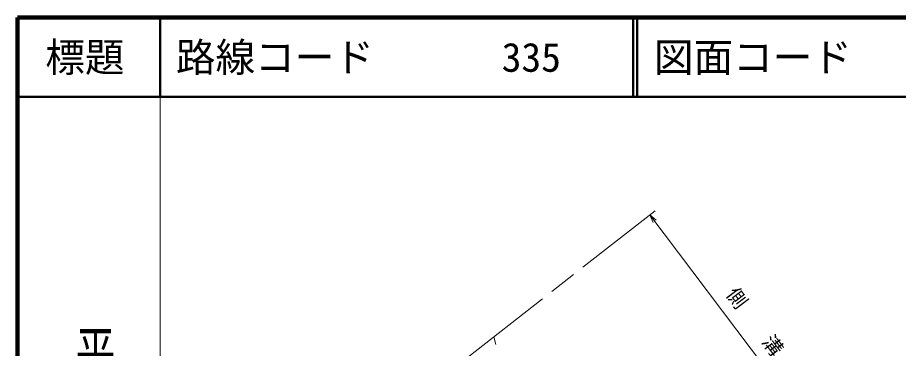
# Model space of a CAD drawing. Units: millimetres, scale not verified. Extents: x 40000 to 680000, y 20000 to 380000.
# Drawn here: x 40000 to 151250, y 338270 to 380000 of the extents above; entities that cross this region are included whole.
import ezdxf
from ezdxf.enums import TextEntityAlignment as Align

# ---------------------------------------------------------------- set-up
doc = ezdxf.new("R2010")
doc.units = ezdxf.units.MM
doc.header["$LTSCALE"] = 1000
doc.linetypes.add('CHAIN', pattern=[18.5, 12, -1.5, 3.5, -1.5])
for name, color, linetype, lineweight in [('M-BGD', 7, 'Continuous', 13), ('M-BMK', 2, 'CHAIN', 13), ('M-STR-HTXT', 7, 'Continuous', 13), ('M-TTL', 2, 'Continuous', 140), ('M-TTL-BAND', 7, 'Continuous', 13), ('M-TTL-LINE', 7, 'Continuous', 50)]:
    doc.layers.add(name, color=color, linetype=linetype, lineweight=lineweight)
doc.layers.add('M-TTL-TXT', color=7, linetype='Continuous')
doc.styles.add('@ＭＳ ゴシック', font='')
doc.styles.add('ＭＳ ゴシック', font='')
doc.styles.get('@ＭＳ ゴシック').set_extended_font_data('@MS Gothic')
doc.styles.get('ＭＳ ゴシック').set_extended_font_data('MS Gothic')

msp = doc.modelspace()

# ---------------------------------------------------------------- linework, layer by layer
at = {"layer": 'M-BGD'}
msp.add_line((100155, 339716), (100424, 338752), dxfattribs=at)
at = {"layer": 'M-BMK'}
msp.add_line((82256, 325728), (120516, 355626), dxfattribs=at)
at = {"layer": 'M-STR-HTXT'}
for q in [(147509, 318558), (120261, 354163), (120659, 354464)]:
    msp.add_line((119857, 355111), q, dxfattribs=at)
at = {"layer": 'M-TTL'}
for p, q in [((40000, 380000), (40000, 20000)), ((680000, 380000), (40000, 380000))]:
    msp.add_line(p, q, dxfattribs=at)
at = {"layer": 'M-TTL-BAND'}
msp.add_line((58000, 370000), (58000, 20000), dxfattribs=at)
at = {"layer": 'M-TTL-LINE'}
for p, q in [((58000, 380000), (58000, 370000)), ((117750, 380000), (117750, 370000)), ((118250, 380000), (118250, 370000)), ((40000, 370000), (680000, 370000))]:
    msp.add_line(p, q, dxfattribs=at)

# ---------------------------------------------------------------- texts
at = {"layer": 'M-STR-HTXT', "style": 'ＭＳ ゴシック'}
msp.add_text('側\u3000\u3000溝 L=47.5', height=1833, rotation=307.108, dxfattribs=at).set_placement((134599, 337282), align=Align.BOTTOM_CENTER)
at = {"layer": 'M-TTL-BAND', "style": '@ＭＳ ゴシック', "width": 1.4}
msp.add_text('平  面  図', height=3666, rotation=270, dxfattribs=at).set_placement((49777, 306475), align=Align.MIDDLE_RIGHT)
at = {"layer": 'M-TTL-TXT', "style": 'ＭＳ ゴシック'}
msp.add_text('標題', height=3666, dxfattribs=at).set_placement((48500, 375000), align=Align.MIDDLE_CENTER)
for s, p in [('路線コード', (60000, 375000)), ('335', (101142, 375000)), ('図面コード', (120380, 375000))]:
    msp.add_text(s, height=3666, dxfattribs=at).set_placement(p, align=Align.MIDDLE_LEFT)

doc.saveas('drawing.dxf')
